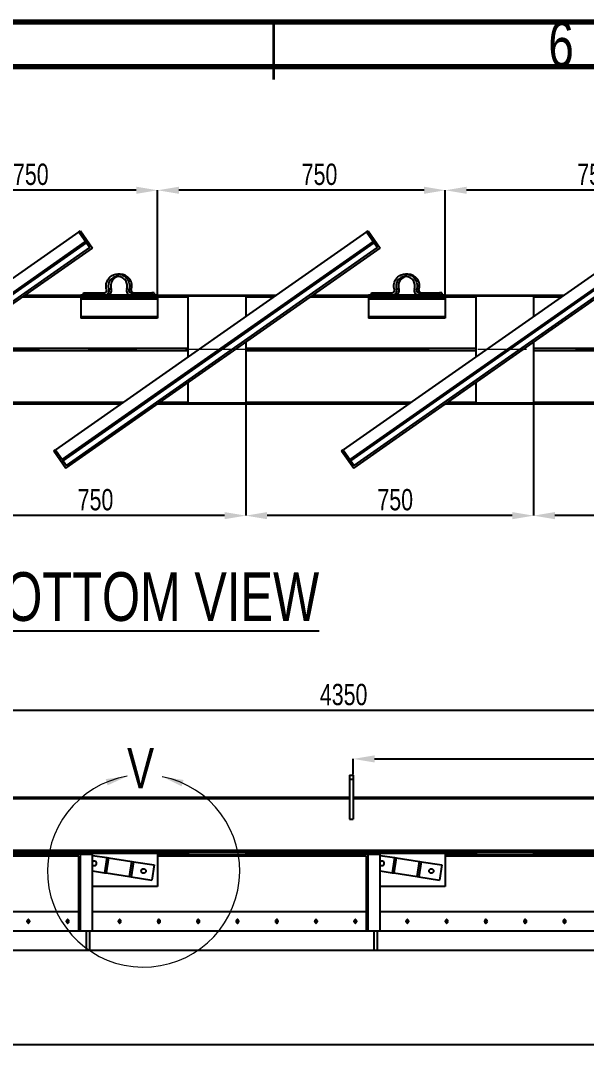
# Model space of a CAD drawing. Header units: millimetres. Extents: x 122 to 2816, y -707 to 556.
# Drawn here: x 1104 to 1153.2, y -107.9 to -18.6 of the extents above; entities that cross this region are included whole.
import ezdxf

# ---------------------------------------------------------------- set-up
doc = ezdxf.new("R2010")
doc.units = ezdxf.units.MM
doc.header["$PDSIZE"] = -1
doc.linetypes.add('CENTERX2', pattern=[20.32, 12.7, -2.54, 2.54, -2.54])
doc.layers.add('FORMAT', color=7, linetype='Continuous')
doc.styles.add('SLDTEXTSTYLE7', font='TXT', dxfattribs={"width": 0.75})
doc.dimstyles.new('SLDDIMSTYLE49', dxfattribs={"dimtxt": 1.852083, "dimasz": 1.852083, "dimexe": 0, "dimexo": 0.625, "dimgap": 0.463021, "dimtad": 1, "dimdec": 0, "dimlfac": 30, "dimrnd": 1e-09, "dimzin": 12, "dimtxsty": 'SLDTEXTSTYLE7', "dimsah": 1, "dimcen": 2.5, "dimazin": 3, "dimtfac": 1, "dimtdec": 0, "dimtmove": 0, "dimatfit": 3, "dimfrac": 2, "dimtzin": 12})

# ---------------------------------------------------------------- blocks, each defined once
blk = doc.blocks.new('*D1305')
at = {"layer": 'Defpoints', "color": 0}
for p in [(1060.234, -78.512), (1060.234, -86.079), (1205.234, -86.079)]:
    blk.add_point(p, dxfattribs=at)
at = {"layer": 'FORMAT', "color": 0, "lineweight": -2}
for p, q in [((1060.234, -86.017), (1060.234, -78.512)), ((1203.382, -78.512), (1062.086, -78.512)), ((1205.234, -86.017), (1205.234, -78.512))]:
    blk.add_line(p, q, dxfattribs=at)
at = {"layer": 'FORMAT', "color": 0}
for points in [[(1062.086, -78.204), (1062.086, -78.821), (1060.234, -78.512)], [(1203.382, -78.204), (1203.382, -78.821), (1205.234, -78.512)]]:
    blk.add_solid(points, dxfattribs=at)
at = {"layer": 'FORMAT', "color": 0, "insert": (1132.064, -76.197), "char_height": 1.8521, "attachment_point": 2, "style": 'SLDTEXTSTYLE7'}
blk.add_mtext('\\A1;4350', dxfattribs=at)
blk = doc.blocks.new('*D1306')
at = {"layer": 'Defpoints', "color": 0}
for p in [(1205.234, -82.719), (1132.9, -84.132), (1205.234, -86.177)]:
    blk.add_point(p, dxfattribs=at)
at = {"layer": 'FORMAT', "color": 0, "lineweight": -2}
for p, q in [((1132.9, -84.069), (1132.9, -82.719)), ((1134.752, -82.719), (1203.382, -82.719)), ((1205.234, -86.115), (1205.234, -82.719))]:
    blk.add_line(p, q, dxfattribs=at)
at = {"layer": 'FORMAT', "color": 0}
for points in [[(1134.752, -82.411), (1134.752, -83.028), (1132.9, -82.719)], [(1203.382, -82.411), (1203.382, -83.028), (1205.234, -82.719)]]:
    blk.add_solid(points, dxfattribs=at)
at = {"layer": 'FORMAT', "color": 0, "insert": (1169.761, -80.404), "char_height": 1.8521, "attachment_point": 2, "style": 'SLDTEXTSTYLE7'}
blk.add_mtext('\\A1;2170', dxfattribs=at)
blk = doc.blocks.new('*D1307')
at = {"layer": 'Defpoints', "color": 0}
for p in [(1060.234, -90.655), (1210.245, -97.663), (1060.234, -107.568)]:
    blk.add_point(p, dxfattribs=at)
at = {"layer": 'FORMAT', "color": 0, "lineweight": -2}
for p, q in [((1060.234, -90.718), (1060.234, -107.568)), ((1210.245, -97.726), (1210.245, -107.568)), ((1208.393, -107.568), (1062.086, -107.568))]:
    blk.add_line(p, q, dxfattribs=at)
at = {"layer": 'FORMAT', "color": 0}
for points in [[(1062.086, -107.259), (1062.086, -107.876), (1060.234, -107.568)], [(1208.393, -107.259), (1208.393, -107.876), (1210.245, -107.568)]]:
    blk.add_solid(points, dxfattribs=at)
at = {"layer": 'FORMAT', "color": 0, "insert": (1164.832, -105.253), "char_height": 1.8521, "attachment_point": 2, "style": 'SLDTEXTSTYLE7'}
blk.add_mtext('\\A1;4500', dxfattribs=at)
blk = doc.blocks.new('*D1294')
at = {"layer": 'Defpoints', "color": 0}
for p in [(1148.567, -51.807), (1173.567, -51.807), (1148.567, -61.582)]:
    blk.add_point(p, dxfattribs=at)
at = {"layer": 'FORMAT', "color": 0, "lineweight": -2}
for p, q in [((1148.567, -51.869), (1148.567, -61.582)), ((1173.567, -51.869), (1173.567, -61.582)), ((1171.715, -61.582), (1150.419, -61.582))]:
    blk.add_line(p, q, dxfattribs=at)
at = {"layer": 'FORMAT', "color": 0}
for points in [[(1150.419, -61.273), (1150.419, -61.891), (1148.567, -61.582)], [(1171.715, -61.273), (1171.715, -61.891), (1173.567, -61.582)]]:
    blk.add_solid(points, dxfattribs=at)
at = {"layer": 'FORMAT', "color": 0, "insert": (1161.961, -59.267), "char_height": 1.8521, "attachment_point": 2, "style": 'SLDTEXTSTYLE7'}
blk.add_mtext('\\A1;750', dxfattribs=at)
blk = doc.blocks.new('*D1295')
at = {"layer": 'Defpoints', "color": 0}
for p in [(1123.567, -51.807), (1148.567, -51.807), (1123.567, -61.582)]:
    blk.add_point(p, dxfattribs=at)
at = {"layer": 'FORMAT', "color": 0, "lineweight": -2}
for p, q in [((1123.567, -51.869), (1123.567, -61.582)), ((1148.567, -51.869), (1148.567, -61.582)), ((1146.715, -61.582), (1125.419, -61.582))]:
    blk.add_line(p, q, dxfattribs=at)
at = {"layer": 'FORMAT', "color": 0}
for points in [[(1125.419, -61.273), (1125.419, -61.891), (1123.567, -61.582)], [(1146.715, -61.273), (1146.715, -61.891), (1148.567, -61.582)]]:
    blk.add_solid(points, dxfattribs=at)
at = {"layer": 'FORMAT', "color": 0, "insert": (1136.546, -59.267), "char_height": 1.8521, "attachment_point": 2, "style": 'SLDTEXTSTYLE7'}
blk.add_mtext('\\A1;750', dxfattribs=at)
blk = doc.blocks.new('*D1298')
at = {"layer": 'Defpoints', "color": 0}
for p in [(1140.9, -33.31), (1140.9, -42.759), (1165.9, -42.759)]:
    blk.add_point(p, dxfattribs=at)
at = {"layer": 'FORMAT', "color": 0, "lineweight": -2}
for p, q in [((1140.9, -42.697), (1140.9, -33.31)), ((1164.048, -33.31), (1142.752, -33.31)), ((1165.9, -42.697), (1165.9, -33.31))]:
    blk.add_line(p, q, dxfattribs=at)
at = {"layer": 'FORMAT', "color": 0}
for points in [[(1142.752, -33.001), (1142.752, -33.619), (1140.9, -33.31)], [(1164.048, -33.001), (1164.048, -33.619), (1165.9, -33.31)]]:
    blk.add_solid(points, dxfattribs=at)
at = {"layer": 'FORMAT', "color": 0, "insert": (1153.914, -30.995), "char_height": 1.8521, "attachment_point": 2, "style": 'SLDTEXTSTYLE7'}
blk.add_mtext('\\A1;750', dxfattribs=at)
blk = doc.blocks.new('*D1299')
at = {"layer": 'Defpoints', "color": 0}
for p in [(1115.9, -33.31), (1115.9, -42.759), (1140.9, -42.759)]:
    blk.add_point(p, dxfattribs=at)
at = {"layer": 'FORMAT', "color": 0, "lineweight": -2}
for p, q in [((1115.9, -42.697), (1115.9, -33.31)), ((1139.048, -33.31), (1117.752, -33.31)), ((1140.9, -42.697), (1140.9, -33.31))]:
    blk.add_line(p, q, dxfattribs=at)
at = {"layer": 'FORMAT', "color": 0}
for points in [[(1117.752, -33.001), (1117.752, -33.619), (1115.9, -33.31)], [(1139.048, -33.001), (1139.048, -33.619), (1140.9, -33.31)]]:
    blk.add_solid(points, dxfattribs=at)
at = {"layer": 'FORMAT', "color": 0, "insert": (1129.969, -30.995), "char_height": 1.8521, "attachment_point": 2, "style": 'SLDTEXTSTYLE7'}
blk.add_mtext('\\A1;750', dxfattribs=at)
blk = doc.blocks.new('*D1301')
at = {"layer": 'Defpoints', "color": 0}
for p in [(1098.567, -51.807), (1123.567, -51.807), (1098.567, -61.582)]:
    blk.add_point(p, dxfattribs=at)
at = {"layer": 'FORMAT', "color": 0, "lineweight": -2}
for p, q in [((1098.567, -51.869), (1098.567, -61.582)), ((1123.567, -51.869), (1123.567, -61.582)), ((1121.715, -61.582), (1100.419, -61.582))]:
    blk.add_line(p, q, dxfattribs=at)
at = {"layer": 'FORMAT', "color": 0}
for points in [[(1100.419, -61.273), (1100.419, -61.891), (1098.567, -61.582)], [(1121.715, -61.273), (1121.715, -61.891), (1123.567, -61.582)]]:
    blk.add_solid(points, dxfattribs=at)
at = {"layer": 'FORMAT', "color": 0, "insert": (1110.505, -59.267), "char_height": 1.8521, "attachment_point": 2, "style": 'SLDTEXTSTYLE7'}
blk.add_mtext('\\A1;750', dxfattribs=at)
blk = doc.blocks.new('*D1302')
at = {"layer": 'Defpoints', "color": 0}
for p in [(1090.9, -33.31), (1090.9, -42.759), (1115.9, -42.759)]:
    blk.add_point(p, dxfattribs=at)
at = {"layer": 'FORMAT', "color": 0, "lineweight": -2}
for p, q in [((1090.9, -42.697), (1090.9, -33.31)), ((1114.048, -33.31), (1092.752, -33.31)), ((1115.9, -42.697), (1115.9, -33.31))]:
    blk.add_line(p, q, dxfattribs=at)
at = {"layer": 'FORMAT', "color": 0}
for points in [[(1092.752, -33.001), (1092.752, -33.619), (1090.9, -33.31)], [(1114.048, -33.001), (1114.048, -33.619), (1115.9, -33.31)]]:
    blk.add_solid(points, dxfattribs=at)
at = {"layer": 'FORMAT', "color": 0, "insert": (1104.883, -30.995), "char_height": 1.8521, "attachment_point": 2, "style": 'SLDTEXTSTYLE7'}
blk.add_mtext('\\A1;750', dxfattribs=at)

msp = doc.modelspace()

# ---------------------------------------------------------------- linework, layer by layer
at = {"color": 7, "linetype": 'Continuous', "lineweight": 70}
for p, q in [((1025.997283, -18.68151), (1425.997283, -18.68151)), ((1030.997283, -22.547985), (1420.399755, -22.547985))]:
    msp.add_line(p, q, dxfattribs=at)
at = {"color": 7, "linetype": 'Continuous', "lineweight": 35}
msp.add_line((1125.997283, -23.68151), (1125.997283, -18.68151), dxfattribs=at)
at = {"color": 7, "linetype": 'Continuous', "lineweight": 25}
for p, q in [((1109.057229, -36.925082), (1082.025212, -55.853105)), ((1134.057229, -36.925082), (1107.025212, -55.853105)), ((1109.057229, -36.925082), (1109.193755, -36.829486)), ((1109.057229, -36.925082), (1109.726402, -37.88076)), ((1109.193755, -36.829486), (1110.245312, -38.331265)), ((1159.057229, -36.925082), (1132.025212, -55.853105)), ((1134.057229, -36.925082), (1134.193755, -36.829486)), ((1134.057229, -36.925082), (1134.726402, -37.88076)), ((1134.193755, -36.829486), (1135.245312, -38.331265)), ((1082.617908, -56.699562), (1109.649925, -37.77154)), ((1082.694384, -56.808782), (1109.726402, -37.88076)), ((1082.940243, -57.45048), (1110.245312, -38.331265)), ((1082.981173, -57.218358), (1110.01319, -38.290336)), ((1107.617908, -56.699562), (1134.649925, -37.77154)), ((1107.694384, -56.808782), (1134.726402, -37.88076)), ((1107.940243, -57.45048), (1135.245312, -38.331265)), ((1107.981173, -57.218358), (1135.01319, -38.290336)), ((1109.649925, -37.77154), (1109.726402, -37.88076)), ((1109.726402, -37.88076), (1110.01319, -38.290336)), ((1132.617908, -56.699562), (1159.649925, -37.77154)), ((1132.694384, -56.808782), (1159.726402, -37.88076)), ((1132.940243, -57.45048), (1160.245312, -38.331265)), ((1132.981173, -57.218358), (1160.01319, -38.290336)), ((1134.649925, -37.77154), (1134.726402, -37.88076)), ((1134.726402, -37.88076), (1135.01319, -38.290336)), ((1112.643484, -40.592605), (1112.439503, -40.592605)), ((1137.643484, -40.592605), (1137.439503, -40.592605)), ((1111.864476, -41.896208), (1111.660494, -41.896208)), ((1113.609455, -41.961073), (1113.405474, -41.961073)), ((1136.864476, -41.896208), (1136.660494, -41.896208)), ((1138.609455, -41.961073), (1138.405474, -41.961073)), ((1104.195542, -42.567359), (1109.233666, -42.567359)), ((1104.397513, -42.425938), (1109.233666, -42.425938)), ((1115.900332, -42.425938), (1109.233666, -42.425938)), ((1109.233666, -42.425938), (1109.233666, -42.492605)), ((1115.900332, -42.492605), (1109.233666, -42.492605)), ((1109.233666, -42.492605), (1109.233666, -42.625938)), ((1115.900332, -42.625938), (1109.233666, -42.625938)), ((1109.233666, -42.625938), (1109.233666, -42.759271)), ((1115.900332, -42.759271), (1109.233666, -42.759271)), ((1109.233666, -42.759271), (1109.233666, -44.292605)), ((1109.474818, -42.225938), (1111.28657, -42.225938)), ((1109.474818, -42.425938), (1109.474818, -42.225938)), ((1113.592436, -42.225938), (1115.404188, -42.225938)), ((1115.404188, -42.225938), (1115.404188, -42.425938)), ((1115.60817, -42.225938), (1115.404188, -42.225938)), ((1115.60817, -42.225938), (1115.60817, -42.425938)), ((1115.900332, -42.425938), (1126.201194, -42.425938)), ((1115.900332, -42.425938), (1115.900332, -42.492605)), ((1115.900332, -42.492605), (1115.900332, -42.625938)), ((1115.900332, -42.567359), (1118.566999, -42.567359)), ((1115.900332, -42.625938), (1115.900332, -42.759271)), ((1115.900332, -42.759271), (1115.900332, -44.292605)), ((1118.566999, -47.771459), (1118.566999, -42.473316)), ((1118.566999, -42.473316), (1123.566999, -42.473316)), ((1123.566999, -42.473316), (1123.566999, -44.270421)), ((1123.566999, -42.567359), (1125.999223, -42.567359)), ((1129.195542, -42.567359), (1134.233666, -42.567359)), ((1129.397513, -42.425938), (1134.233666, -42.425938)), ((1140.900332, -42.425938), (1134.233666, -42.425938)), ((1134.233666, -42.425938), (1134.233666, -42.492605)), ((1140.900332, -42.492605), (1134.233666, -42.492605)), ((1134.233666, -42.492605), (1134.233666, -42.625938)), ((1140.900332, -42.625938), (1134.233666, -42.625938)), ((1134.233666, -42.625938), (1134.233666, -42.759271)), ((1140.900332, -42.759271), (1134.233666, -42.759271)), ((1134.233666, -42.759271), (1134.233666, -44.292605)), ((1134.474818, -42.225938), (1136.28657, -42.225938)), ((1134.474818, -42.425938), (1134.474818, -42.225938)), ((1138.592436, -42.225938), (1140.404188, -42.225938)), ((1140.404188, -42.225938), (1140.404188, -42.425938)), ((1140.60817, -42.225938), (1140.404188, -42.225938)), ((1140.60817, -42.225938), (1140.60817, -42.425938)), ((1140.900332, -42.425938), (1151.201194, -42.425938)), ((1140.900332, -42.425938), (1140.900332, -42.492605)), ((1140.900332, -42.492605), (1140.900332, -42.625938)), ((1140.900332, -42.567359), (1143.566999, -42.567359)), ((1140.900332, -42.625938), (1140.900332, -42.759271)), ((1140.900332, -42.759271), (1140.900332, -44.292605)), ((1143.566999, -47.771459), (1143.566999, -42.473316)), ((1143.566999, -42.473316), (1148.566999, -42.473316)), ((1148.566999, -42.473316), (1148.566999, -44.270421)), ((1148.566999, -42.567359), (1150.999223, -42.567359)), ((1115.900332, -44.292605), (1109.233666, -44.292605)), ((1109.233666, -44.292605), (1109.233666, -44.425938)), ((1115.900332, -44.425938), (1109.233666, -44.425938)), ((1115.900332, -44.292605), (1115.900332, -44.425938)), ((1140.900332, -44.292605), (1134.233666, -44.292605)), ((1134.233666, -44.292605), (1134.233666, -44.425938)), ((1140.900332, -44.425938), (1134.233666, -44.425938)), ((1140.900332, -44.292605), (1140.900332, -44.425938)), ((1123.566999, -46.508508), (1123.566999, -51.80665)), ((1148.566999, -46.508508), (1148.566999, -51.80665)), ((1118.566999, -51.80665), (1118.566999, -50.009545)), ((1143.566999, -51.80665), (1143.566999, -50.009545)), ((1098.566999, -51.712607), (1112.938456, -51.712607)), ((1116.134775, -51.712607), (1118.566999, -51.712607)), ((1123.566999, -51.712607), (1137.938456, -51.712607)), ((1141.134775, -51.712607), (1143.566999, -51.712607)), ((1148.566999, -51.712607), (1162.938456, -51.712607)), ((1090.932804, -51.854028), (1112.736485, -51.854028)), ((1115.932804, -51.854028), (1137.736485, -51.854028)), ((1123.566999, -51.80665), (1118.566999, -51.80665)), ((1140.932804, -51.854028), (1162.736485, -51.854028)), ((1148.566999, -51.80665), (1143.566999, -51.80665)), ((1106.888687, -55.948701), (1107.025212, -55.853105)), ((1106.888687, -55.948701), (1107.940243, -57.45048)), ((1107.025212, -55.853105), (1107.694384, -56.808782)), ((1131.888687, -55.948701), (1132.025212, -55.853105)), ((1131.888687, -55.948701), (1132.940243, -57.45048)), ((1132.025212, -55.853105), (1132.694384, -56.808782)), ((1107.617908, -56.699562), (1107.694384, -56.808782)), ((1107.694384, -56.808782), (1107.981173, -57.218358)), ((1132.617908, -56.699562), (1132.694384, -56.808782)), ((1132.694384, -56.808782), (1132.981173, -57.218358)), ((1132.566999, -84.13171), (1132.566999, -84.465044)), ((1132.566999, -84.13171), (1132.900332, -84.13171)), ((1132.566999, -84.465044), (1132.566999, -87.965044)), ((1132.566999, -84.465044), (1132.900332, -84.465044)), ((1132.900332, -84.13171), (1132.900332, -84.465044)), ((1132.900332, -84.465044), (1132.900332, -87.965044)), ((1132.566999, -86.079425), (1060.233666, -86.079425)), ((1205.233666, -86.079425), (1132.900332, -86.079425)), ((1132.566999, -87.965044), (1132.900332, -87.965044)), ((1060.233666, -90.6554), (1205.233666, -90.6554)), ((1098.566999, -90.796821), (1109.233666, -90.796821)), ((1109.193755, -90.996821), (1098.566999, -90.996821)), ((1109.193755, -97.663488), (1109.193755, -90.996821)), ((1109.193755, -90.996821), (1110.245312, -90.996821)), ((1115.900332, -90.796821), (1109.233666, -90.796821)), ((1109.233666, -90.796821), (1109.233666, -90.930154)), ((1115.900332, -90.930154), (1109.233666, -90.930154)), ((1109.233666, -90.930154), (1109.233666, -90.996821)), ((1110.245312, -97.663488), (1110.245312, -90.996821)), ((1110.245312, -91.098214), (1111.490551, -91.290988)), ((1115.900332, -90.796821), (1118.566999, -90.796821)), ((1115.900332, -90.796821), (1115.900332, -90.930154)), ((1115.900332, -90.930154), (1115.900332, -93.796821)), ((1118.566999, -90.996821), (1115.900332, -90.996821)), ((1118.566999, -90.796821), (1118.566999, -90.996821)), ((1118.566999, -90.796821), (1123.566999, -90.796821)), ((1118.566999, -90.996821), (1123.566999, -90.996821)), ((1123.566999, -90.796821), (1134.233666, -90.796821)), ((1123.566999, -90.796821), (1123.566999, -90.996821)), ((1134.193755, -90.996821), (1123.566999, -90.996821)), ((1134.193755, -97.663488), (1134.193755, -90.996821)), ((1134.193755, -90.996821), (1135.245312, -90.996821)), ((1140.900332, -90.796821), (1134.233666, -90.796821)), ((1134.233666, -90.796821), (1134.233666, -90.930154)), ((1140.900332, -90.930154), (1134.233666, -90.930154)), ((1134.233666, -90.930154), (1134.233666, -90.996821)), ((1135.245312, -97.663488), (1135.245312, -90.996821)), ((1135.245312, -91.098214), (1136.490551, -91.290988)), ((1140.900332, -90.796821), (1143.566999, -90.796821)), ((1140.900332, -90.796821), (1140.900332, -90.930154)), ((1140.900332, -90.930154), (1140.900332, -93.796821)), ((1143.566999, -90.996821), (1140.900332, -90.996821)), ((1143.566999, -90.796821), (1143.566999, -90.996821)), ((1143.566999, -90.796821), (1148.566999, -90.796821)), ((1143.566999, -90.996821), (1148.566999, -90.996821)), ((1148.566999, -90.796821), (1159.233666, -90.796821)), ((1148.566999, -90.796821), (1148.566999, -90.996821)), ((1159.193755, -90.996821), (1148.566999, -90.996821)), ((1109.057229, -91.163488), (1090.900332, -91.163488)), ((1109.057229, -97.663488), (1109.057229, -91.163488)), ((1111.490551, -91.290988), (1111.28657, -92.608626)), ((1111.622315, -91.311386), (1111.418334, -92.629024)), ((1111.490551, -91.290988), (1111.622315, -91.311386)), ((1111.622315, -91.311386), (1113.664654, -91.627557)), ((1113.460673, -92.945194), (1113.664654, -91.627557)), ((1113.796418, -91.647955), (1113.592436, -92.965593)), ((1113.664654, -91.627557), (1113.796418, -91.647955)), ((1113.796418, -91.647955), (1115.60817, -91.928429)), ((1115.60817, -91.928429), (1115.404188, -93.246067)), ((1134.057229, -91.163488), (1115.900332, -91.163488)), ((1134.057229, -97.663488), (1134.057229, -91.163488)), ((1136.490551, -91.290988), (1136.28657, -92.608626)), ((1136.622315, -91.311386), (1136.418334, -92.629024)), ((1136.490551, -91.290988), (1136.622315, -91.311386)), ((1136.622315, -91.311386), (1138.664654, -91.627557)), ((1138.460673, -92.945194), (1138.664654, -91.627557)), ((1138.796418, -91.647955), (1138.592436, -92.965593)), ((1138.664654, -91.627557), (1138.796418, -91.647955)), ((1138.796418, -91.647955), (1140.60817, -91.928429)), ((1140.60817, -91.928429), (1140.404188, -93.246067)), ((1159.057229, -91.163488), (1140.900332, -91.163488)), ((1110.245312, -92.44743), (1111.28657, -92.608626)), ((1111.28657, -92.608626), (1111.418334, -92.629024)), ((1111.418334, -92.629024), (1113.460673, -92.945194)), ((1135.245312, -92.44743), (1136.28657, -92.608626)), ((1136.28657, -92.608626), (1136.418334, -92.629024)), ((1136.418334, -92.629024), (1138.460673, -92.945194)), ((1113.460673, -92.945194), (1113.592436, -92.965593)), ((1113.592436, -92.965593), (1115.404188, -93.246067)), ((1138.460673, -92.945194), (1138.592436, -92.965593)), ((1138.592436, -92.965593), (1140.404188, -93.246067)), ((1115.900332, -93.796821), (1110.245312, -93.796821)), ((1140.900332, -93.796821), (1135.245312, -93.796821)), ((1109.057229, -95.996821), (1082.617908, -95.996821)), ((1134.057229, -95.996821), (1110.245312, -95.996821)), ((1159.057229, -95.996821), (1135.245312, -95.996821)), ((1082.617908, -97.663488), (1109.057229, -97.663488)), ((1109.057229, -97.663488), (1109.193755, -97.663488)), ((1109.193755, -97.663488), (1110.245312, -97.663488)), ((1109.726402, -99.330154), (1109.726402, -97.663488)), ((1110.01319, -99.330154), (1110.01319, -97.663488)), ((1110.245312, -97.663488), (1134.057229, -97.663488)), ((1134.057229, -97.663488), (1134.193755, -97.663488)), ((1134.193755, -97.663488), (1135.245312, -97.663488)), ((1134.726402, -99.330154), (1134.726402, -97.663488)), ((1135.01319, -99.330154), (1135.01319, -97.663488)), ((1135.245312, -97.663488), (1159.057229, -97.663488)), ((1082.694384, -99.330154), (1109.726402, -99.330154)), ((1109.726402, -99.330154), (1110.01319, -99.330154)), ((1110.01319, -99.330154), (1134.726402, -99.330154)), ((1134.726402, -99.330154), (1135.01319, -99.330154)), ((1135.01319, -99.330154), (1159.726402, -99.330154))]:
    msp.add_line(p, q, dxfattribs=at)
at = {"color": 8, "linetype": 'Continuous', "lineweight": 25}
for p, q in [((1098.566999, -47.022132), (1118.566999, -47.022132)), ((1118.566999, -47.257834), (1098.566999, -47.257834)), ((1123.566999, -47.022132), (1143.566999, -47.022132)), ((1143.566999, -47.257834), (1123.566999, -47.257834)), ((1148.566999, -47.022132), (1168.566999, -47.022132)), ((1168.566999, -47.257834), (1148.566999, -47.257834)), ((1132.566999, -86.177057), (1060.233666, -86.177057)), ((1205.233666, -86.177057), (1132.900332, -86.177057))]:
    msp.add_line(p, q, dxfattribs=at)
at = {"color": 7, "linetype": 'Continuous', "lineweight": 25, "flags": 128}
for points in [[(1111.473532, -41.961073), (1111.443319, -41.853119), (1111.42485, -41.742486), (1111.418344, -41.63048), (1111.423877, -41.51842), (1111.441384, -41.407627), (1111.470658, -41.299409), (1111.511355, -41.19504), (1111.562995, -41.095751), (1111.624968, -41.002713), (1111.696544, -40.917023), (1111.77688, -40.83969), (1111.865028, -40.771627), (1111.959949, -40.713637), (1112.060523, -40.666402), (1112.165566, -40.630479), (1112.273838, -40.606293), (1112.384064, -40.594128), (1112.494943, -40.594128), (1112.605168, -40.606293), (1112.713441, -40.630479), (1112.818483, -40.666402), (1112.919058, -40.713637), (1113.013979, -40.771627), (1113.102127, -40.83969), (1113.182462, -40.917023), (1113.254039, -41.002713), (1113.316012, -41.095751), (1113.367652, -41.19504), (1113.408348, -41.299409), (1113.437623, -41.407627), (1113.45513, -41.51842), (1113.460663, -41.63048), (1113.454157, -41.742486), (1113.435688, -41.853119), (1113.405474, -41.961073)], [(1113.218512, -41.896208), (1113.24468, -41.80086), (1113.259494, -41.703045), (1113.262745, -41.604142), (1113.254388, -41.505547), (1113.234539, -41.40865), (1113.20348, -41.314817), (1113.161648, -41.22537), (1113.109632, -41.141573), (1113.048167, -41.064605), (1112.978119, -40.995553), (1112.900476, -40.93539), (1112.816333, -40.884965), (1112.726875, -40.844988), (1112.633366, -40.816024), (1112.537123, -40.79848), (1112.439503, -40.792605), (1112.341884, -40.79848), (1112.245641, -40.816024), (1112.152131, -40.844988), (1112.062674, -40.884965), (1111.978531, -40.93539), (1111.900888, -40.995553), (1111.83084, -41.064605), (1111.769375, -41.141573), (1111.717359, -41.22537), (1111.675527, -41.314817), (1111.644467, -41.40865), (1111.624619, -41.505547), (1111.616261, -41.604142), (1111.619513, -41.703045), (1111.634327, -41.80086), (1111.660494, -41.896208)], [(1136.473532, -41.961073), (1136.443319, -41.853119), (1136.42485, -41.742486), (1136.418344, -41.63048), (1136.423877, -41.51842), (1136.441384, -41.407627), (1136.470658, -41.299409), (1136.511355, -41.19504), (1136.562995, -41.095751), (1136.624968, -41.002713), (1136.696544, -40.917023), (1136.77688, -40.83969), (1136.865028, -40.771627), (1136.959949, -40.713637), (1137.060523, -40.666402), (1137.165566, -40.630479), (1137.273838, -40.606293), (1137.384064, -40.594128), (1137.494943, -40.594128), (1137.605168, -40.606293), (1137.713441, -40.630479), (1137.818483, -40.666402), (1137.919058, -40.713637), (1138.013979, -40.771627), (1138.102127, -40.83969), (1138.182462, -40.917023), (1138.254039, -41.002713), (1138.316012, -41.095751), (1138.367652, -41.19504), (1138.408348, -41.299409), (1138.437623, -41.407627), (1138.45513, -41.51842), (1138.460663, -41.63048), (1138.454157, -41.742486), (1138.435688, -41.853119), (1138.405474, -41.961073)], [(1138.218512, -41.896208), (1138.24468, -41.80086), (1138.259494, -41.703045), (1138.262745, -41.604142), (1138.254388, -41.505547), (1138.234539, -41.40865), (1138.20348, -41.314817), (1138.161648, -41.22537), (1138.109632, -41.141573), (1138.048167, -41.064605), (1137.978119, -40.995553), (1137.900476, -40.93539), (1137.816333, -40.884965), (1137.726875, -40.844988), (1137.633366, -40.816024), (1137.537123, -40.79848), (1137.439503, -40.792605), (1137.341884, -40.79848), (1137.245641, -40.816024), (1137.152131, -40.844988), (1137.062674, -40.884965), (1136.978531, -40.93539), (1136.900888, -40.995553), (1136.83084, -41.064605), (1136.769375, -41.141573), (1136.717359, -41.22537), (1136.675527, -41.314817), (1136.644467, -41.40865), (1136.624619, -41.505547), (1136.616261, -41.604142), (1136.619513, -41.703045), (1136.634327, -41.80086), (1136.660494, -41.896208)], [(1104.789623, -96.830154), (1104.784646, -96.787894), (1104.770117, -96.749058), (1104.747215, -96.716792), (1104.717793, -96.693709), (1104.684237, -96.681681), (1104.649263, -96.681681), (1104.615707, -96.693709), (1104.586286, -96.716792), (1104.563383, -96.749058), (1104.548855, -96.787894), (1104.543877, -96.830154), (1104.548855, -96.872414), (1104.563383, -96.91125), (1104.586286, -96.943517), (1104.615707, -96.966599), (1104.649263, -96.978627), (1104.684237, -96.978627), (1104.717793, -96.966599), (1104.747215, -96.943517), (1104.770117, -96.91125), (1104.784646, -96.872414), (1104.789623, -96.830154)], [(1104.704989, -96.687603), (1104.692184, -96.693709), (1104.662762, -96.716792), (1104.63986, -96.749058), (1104.625331, -96.787894), (1104.620354, -96.830154), (1104.625331, -96.872414), (1104.63986, -96.91125), (1104.662762, -96.943517), (1104.692184, -96.966599), (1104.704989, -96.972706)], [(1108.202756, -96.830154), (1108.197779, -96.787894), (1108.183251, -96.749058), (1108.160348, -96.716792), (1108.130927, -96.693709), (1108.09737, -96.681681), (1108.062397, -96.681681), (1108.02884, -96.693709), (1107.999419, -96.716792), (1107.976516, -96.749058), (1107.961988, -96.787894), (1107.957011, -96.830154), (1107.961988, -96.872414), (1107.976516, -96.91125), (1107.999419, -96.943517), (1108.02884, -96.966599), (1108.062397, -96.978627), (1108.09737, -96.978627), (1108.130927, -96.966599), (1108.160348, -96.943517), (1108.183251, -96.91125), (1108.197779, -96.872414), (1108.202756, -96.830154)], [(1108.118122, -96.687603), (1108.105317, -96.693709), (1108.075896, -96.716792), (1108.052993, -96.749058), (1108.038465, -96.787894), (1108.033488, -96.830154), (1108.038465, -96.872414), (1108.052993, -96.91125), (1108.075896, -96.943517), (1108.105317, -96.966599), (1108.118122, -96.972706)], [(1112.723955, -96.830154), (1112.718978, -96.787894), (1112.70445, -96.749058), (1112.681547, -96.716792), (1112.652126, -96.693709), (1112.618569, -96.681681), (1112.583596, -96.681681), (1112.550039, -96.693709), (1112.520618, -96.716792), (1112.497715, -96.749058), (1112.483187, -96.787894), (1112.47821, -96.830154), (1112.483187, -96.872414), (1112.497715, -96.91125), (1112.520618, -96.943517), (1112.550039, -96.966599), (1112.583596, -96.978627), (1112.618569, -96.978627), (1112.652126, -96.966599), (1112.681547, -96.943517), (1112.70445, -96.91125), (1112.718978, -96.872414), (1112.723955, -96.830154)], [(1112.639321, -96.687603), (1112.626516, -96.693709), (1112.597095, -96.716792), (1112.574192, -96.749058), (1112.559664, -96.787894), (1112.554687, -96.830154), (1112.559664, -96.872414), (1112.574192, -96.91125), (1112.597095, -96.943517), (1112.626516, -96.966599), (1112.639321, -96.972706)], [(1116.137089, -96.830154), (1116.132112, -96.787894), (1116.117583, -96.749058), (1116.094681, -96.716792), (1116.065259, -96.693709), (1116.031703, -96.681681), (1115.996729, -96.681681), (1115.963173, -96.693709), (1115.933751, -96.716792), (1115.910849, -96.749058), (1115.89632, -96.787894), (1115.891343, -96.830154), (1115.89632, -96.872414), (1115.910849, -96.91125), (1115.933751, -96.943517), (1115.963173, -96.966599), (1115.996729, -96.978627), (1116.031703, -96.978627), (1116.065259, -96.966599), (1116.094681, -96.943517), (1116.117583, -96.91125), (1116.132112, -96.872414), (1116.137089, -96.830154)], [(1116.052454, -96.687603), (1116.03965, -96.693709), (1116.010228, -96.716792), (1115.987326, -96.749058), (1115.972797, -96.787894), (1115.96782, -96.830154), (1115.972797, -96.872414), (1115.987326, -96.91125), (1116.010228, -96.943517), (1116.03965, -96.966599), (1116.052454, -96.972706)], [(1119.550222, -96.830154), (1119.545245, -96.787894), (1119.530717, -96.749058), (1119.507814, -96.716792), (1119.478393, -96.693709), (1119.444836, -96.681681), (1119.409863, -96.681681), (1119.376306, -96.693709), (1119.346885, -96.716792), (1119.323982, -96.749058), (1119.309454, -96.787894), (1119.304477, -96.830154), (1119.309454, -96.872414), (1119.323982, -96.91125), (1119.346885, -96.943517), (1119.376306, -96.966599), (1119.409863, -96.978627), (1119.444836, -96.978627), (1119.478393, -96.966599), (1119.507814, -96.943517), (1119.530717, -96.91125), (1119.545245, -96.872414), (1119.550222, -96.830154)], [(1119.465588, -96.687603), (1119.452783, -96.693709), (1119.423362, -96.716792), (1119.400459, -96.749058), (1119.385931, -96.787894), (1119.380954, -96.830154), (1119.385931, -96.872414), (1119.400459, -96.91125), (1119.423362, -96.943517), (1119.452783, -96.966599), (1119.465588, -96.972706)], [(1122.963356, -96.830154), (1122.958379, -96.787894), (1122.94385, -96.749058), (1122.920948, -96.716792), (1122.891526, -96.693709), (1122.85797, -96.681681), (1122.822996, -96.681681), (1122.78944, -96.693709), (1122.760018, -96.716792), (1122.737116, -96.749058), (1122.722587, -96.787894), (1122.71761, -96.830154), (1122.722587, -96.872414), (1122.737116, -96.91125), (1122.760018, -96.943517), (1122.78944, -96.966599), (1122.822996, -96.978627), (1122.85797, -96.978627), (1122.891526, -96.966599), (1122.920948, -96.943517), (1122.94385, -96.91125), (1122.958379, -96.872414), (1122.963356, -96.830154)], [(1122.878721, -96.687603), (1122.865917, -96.693709), (1122.836495, -96.716792), (1122.813593, -96.749058), (1122.799064, -96.787894), (1122.794087, -96.830154), (1122.799064, -96.872414), (1122.813593, -96.91125), (1122.836495, -96.943517), (1122.865917, -96.966599), (1122.878721, -96.972706)], [(1126.376489, -96.830154), (1126.371512, -96.787894), (1126.356984, -96.749058), (1126.334081, -96.716792), (1126.30466, -96.693709), (1126.271103, -96.681681), (1126.23613, -96.681681), (1126.202573, -96.693709), (1126.173152, -96.716792), (1126.150249, -96.749058), (1126.135721, -96.787894), (1126.130744, -96.830154), (1126.135721, -96.872414), (1126.150249, -96.91125), (1126.173152, -96.943517), (1126.202573, -96.966599), (1126.23613, -96.978627), (1126.271103, -96.978627), (1126.30466, -96.966599), (1126.334081, -96.943517), (1126.356984, -96.91125), (1126.371512, -96.872414), (1126.376489, -96.830154)], [(1126.291855, -96.687603), (1126.27905, -96.693709), (1126.249629, -96.716792), (1126.226726, -96.749058), (1126.212198, -96.787894), (1126.207221, -96.830154), (1126.212198, -96.872414), (1126.226726, -96.91125), (1126.249629, -96.943517), (1126.27905, -96.966599), (1126.291855, -96.972706)], [(1129.789623, -96.830154), (1129.784646, -96.787894), (1129.770117, -96.749058), (1129.747215, -96.716792), (1129.717793, -96.693709), (1129.684237, -96.681681), (1129.649263, -96.681681), (1129.615707, -96.693709), (1129.586286, -96.716792), (1129.563383, -96.749058), (1129.548855, -96.787894), (1129.543877, -96.830154), (1129.548855, -96.872414), (1129.563383, -96.91125), (1129.586286, -96.943517), (1129.615707, -96.966599), (1129.649263, -96.978627), (1129.684237, -96.978627), (1129.717793, -96.966599), (1129.747215, -96.943517), (1129.770117, -96.91125), (1129.784646, -96.872414), (1129.789623, -96.830154)], [(1129.704989, -96.687603), (1129.692184, -96.693709), (1129.662762, -96.716792), (1129.63986, -96.749058), (1129.625331, -96.787894), (1129.620354, -96.830154), (1129.625331, -96.872414), (1129.63986, -96.91125), (1129.662762, -96.943517), (1129.692184, -96.966599), (1129.704989, -96.972706)], [(1133.202756, -96.830154), (1133.197779, -96.787894), (1133.183251, -96.749058), (1133.160348, -96.716792), (1133.130927, -96.693709), (1133.09737, -96.681681), (1133.062397, -96.681681), (1133.02884, -96.693709), (1132.999419, -96.716792), (1132.976516, -96.749058), (1132.961988, -96.787894), (1132.957011, -96.830154), (1132.961988, -96.872414), (1132.976516, -96.91125), (1132.999419, -96.943517), (1133.02884, -96.966599), (1133.062397, -96.978627), (1133.09737, -96.978627), (1133.130927, -96.966599), (1133.160348, -96.943517), (1133.183251, -96.91125), (1133.197779, -96.872414), (1133.202756, -96.830154)], [(1133.118122, -96.687603), (1133.105317, -96.693709), (1133.075896, -96.716792), (1133.052993, -96.749058), (1133.038465, -96.787894), (1133.033488, -96.830154), (1133.038465, -96.872414), (1133.052993, -96.91125), (1133.075896, -96.943517), (1133.105317, -96.966599), (1133.118122, -96.972706)], [(1137.723955, -96.830154), (1137.718978, -96.787894), (1137.70445, -96.749058), (1137.681547, -96.716792), (1137.652126, -96.693709), (1137.618569, -96.681681), (1137.583596, -96.681681), (1137.550039, -96.693709), (1137.520618, -96.716792), (1137.497715, -96.749058), (1137.483187, -96.787894), (1137.47821, -96.830154), (1137.483187, -96.872414), (1137.497715, -96.91125), (1137.520618, -96.943517), (1137.550039, -96.966599), (1137.583596, -96.978627), (1137.618569, -96.978627), (1137.652126, -96.966599), (1137.681547, -96.943517), (1137.70445, -96.91125), (1137.718978, -96.872414), (1137.723955, -96.830154)], [(1137.639321, -96.687603), (1137.626516, -96.693709), (1137.597095, -96.716792), (1137.574192, -96.749058), (1137.559664, -96.787894), (1137.554687, -96.830154), (1137.559664, -96.872414), (1137.574192, -96.91125), (1137.597095, -96.943517), (1137.626516, -96.966599), (1137.639321, -96.972706)], [(1141.137089, -96.830154), (1141.132112, -96.787894), (1141.117583, -96.749058), (1141.094681, -96.716792), (1141.065259, -96.693709), (1141.031703, -96.681681), (1140.996729, -96.681681), (1140.963173, -96.693709), (1140.933751, -96.716792), (1140.910849, -96.749058), (1140.89632, -96.787894), (1140.891343, -96.830154), (1140.89632, -96.872414), (1140.910849, -96.91125), (1140.933751, -96.943517), (1140.963173, -96.966599), (1140.996729, -96.978627), (1141.031703, -96.978627), (1141.065259, -96.966599), (1141.094681, -96.943517), (1141.117583, -96.91125), (1141.132112, -96.872414), (1141.137089, -96.830154)], [(1141.052454, -96.687603), (1141.03965, -96.693709), (1141.010228, -96.716792), (1140.987326, -96.749058), (1140.972797, -96.787894), (1140.96782, -96.830154), (1140.972797, -96.872414), (1140.987326, -96.91125), (1141.010228, -96.943517), (1141.03965, -96.966599), (1141.052454, -96.972706)], [(1144.550222, -96.830154), (1144.545245, -96.787894), (1144.530717, -96.749058), (1144.507814, -96.716792), (1144.478393, -96.693709), (1144.444836, -96.681681), (1144.409863, -96.681681), (1144.376306, -96.693709), (1144.346885, -96.716792), (1144.323982, -96.749058), (1144.309454, -96.787894), (1144.304477, -96.830154), (1144.309454, -96.872414), (1144.323982, -96.91125), (1144.346885, -96.943517), (1144.376306, -96.966599), (1144.409863, -96.978627), (1144.444836, -96.978627), (1144.478393, -96.966599), (1144.507814, -96.943517), (1144.530717, -96.91125), (1144.545245, -96.872414), (1144.550222, -96.830154)], [(1144.465588, -96.687603), (1144.452783, -96.693709), (1144.423362, -96.716792), (1144.400459, -96.749058), (1144.385931, -96.787894), (1144.380954, -96.830154), (1144.385931, -96.872414), (1144.400459, -96.91125), (1144.423362, -96.943517), (1144.452783, -96.966599), (1144.465588, -96.972706)], [(1147.963356, -96.830154), (1147.958379, -96.787894), (1147.94385, -96.749058), (1147.920948, -96.716792), (1147.891526, -96.693709), (1147.85797, -96.681681), (1147.822996, -96.681681), (1147.78944, -96.693709), (1147.760018, -96.716792), (1147.737116, -96.749058), (1147.722587, -96.787894), (1147.71761, -96.830154), (1147.722587, -96.872414), (1147.737116, -96.91125), (1147.760018, -96.943517), (1147.78944, -96.966599), (1147.822996, -96.978627), (1147.85797, -96.978627), (1147.891526, -96.966599), (1147.920948, -96.943517), (1147.94385, -96.91125), (1147.958379, -96.872414), (1147.963356, -96.830154)], [(1147.878721, -96.687603), (1147.865917, -96.693709), (1147.836495, -96.716792), (1147.813593, -96.749058), (1147.799064, -96.787894), (1147.794087, -96.830154), (1147.799064, -96.872414), (1147.813593, -96.91125), (1147.836495, -96.943517), (1147.865917, -96.966599), (1147.878721, -96.972706)], [(1151.376489, -96.830154), (1151.371512, -96.787894), (1151.356984, -96.749058), (1151.334081, -96.716792), (1151.30466, -96.693709), (1151.271103, -96.681681), (1151.23613, -96.681681), (1151.202573, -96.693709), (1151.173152, -96.716792), (1151.150249, -96.749058), (1151.135721, -96.787894), (1151.130744, -96.830154), (1151.135721, -96.872414), (1151.150249, -96.91125), (1151.173152, -96.943517), (1151.202573, -96.966599), (1151.23613, -96.978627), (1151.271103, -96.978627), (1151.30466, -96.966599), (1151.334081, -96.943517), (1151.356984, -96.91125), (1151.371512, -96.872414), (1151.376489, -96.830154)], [(1151.291855, -96.687603), (1151.27905, -96.693709), (1151.249629, -96.716792), (1151.226726, -96.749058), (1151.212198, -96.787894), (1151.207221, -96.830154), (1151.212198, -96.872414), (1151.226726, -96.91125), (1151.249629, -96.943517), (1151.27905, -96.966599), (1151.291855, -96.972706)]]:
    msp.add_lwpolyline(points, dxfattribs=at)
at = {"color": 7, "linetype": 'Continuous', "lineweight": 25}
for centre in [(1114.682655, -92.459759), (1139.682655, -92.459759)]:
    msp.add_circle(centre, 0.2, dxfattribs=at)
for centre, radius, start, end in [((1112.652555, -41.625021), 0.833434, 97.65787643, 198.98892393), ((1112.63501, -41.623749), 1.03118, 340.90569675, 89.52911154), ((1137.652555, -41.625021), 0.833434, 97.65787642, 198.98892393), ((1137.63501, -41.623749), 1.03118, 340.90569675, 89.52911154), ((1111.283481, -42.02692), 0.39903, 270.4436206, 19.1215711), ((1111.284871, -42.02632), 0.199625, 270.48765304, 19.07753866), ((1111.487462, -42.02692), 0.39903, 270.4436206, 19.1215711), ((1113.5961, -42.026514), 0.39944, 160.96034109, 269.4744672), ((1113.594135, -42.02632), 0.199625, 160.92246134, 269.51234696), ((1113.798117, -42.02632), 0.199625, 160.92246133, 269.51234696), ((1136.283481, -42.02692), 0.39903, 270.4436206, 19.1215711), ((1136.284871, -42.02632), 0.199625, 270.48765304, 19.07753866), ((1136.487462, -42.02692), 0.39903, 270.4436206, 19.1215711), ((1138.5961, -42.026514), 0.39944, 160.96034109, 269.4744672), ((1138.594135, -42.02632), 0.199625, 160.92246134, 269.51234696), ((1138.798117, -42.02632), 0.199625, 160.92246133, 269.51234696), ((1110.400332, -91.796821), 0.2, 261.2, 140.81449057), ((1110.400332, -91.796821), 0.2, 219.18550943, 261.2), ((1135.400332, -91.796821), 0.2, 261.2, 140.81449057), ((1135.400332, -91.796821), 0.2, 219.18550943, 261.2)]:
    msp.add_arc(centre, radius, start, end, dxfattribs=at)
at = {"color": 7, "linetype": 'Continuous', "lineweight": 18}
msp.add_arc((1114.682655, -92.459759), 8.354811, 99.84745026, 78.79254195, dxfattribs=at)
for points in [[(1113.25377, -84.228044), (1111.395614, -84.470237), (1111.554338, -85.017558)], [(1116.306513, -84.264276), (1117.986728, -85.093903), (1118.158398, -84.550503)]]:
    msp.add_solid(points, dxfattribs=at)
at = {"layer": 'FORMAT', "linetype": 'CENTERX2', "lineweight": 18, "ltscale": 1.666667}
msp.add_line((1207.233666, -47.139983), (1058.233666, -47.139983), dxfattribs=at)

# ---------------------------------------------------------------- texts
at = {"color": 7, "linetype": 'Continuous', "lineweight": 0, "insert": (1150.95732, -18.621356), "char_height": 3.96875, "attachment_point": 2, "style": 'SLDTEXTSTYLE7'}
msp.add_mtext('6', dxfattribs=at)
at = {"color": 7, "linetype": 'Continuous', "lineweight": 18, "insert": (1113.25377, -81.783811), "char_height": 3.5, "attachment_point": 1, "style": 'SLDTEXTSTYLE7'}
msp.add_mtext('V', dxfattribs=at)
at = {"layer": 'FORMAT', "insert": (1099.750627, -66.495859), "char_height": 4.23333333, "attachment_point": 1, "style": 'SLDTEXTSTYLE7'}
msp.add_mtext('\\LBOTTOM VIEW', dxfattribs=at)

# ---------------------------------------------------------------- dimensions: what is measured, and where the dimension line sits
at = {"layer": 'FORMAT'}
for base, p1, p2, picture, middle in [((1090.900332, -33.310019), (1115.900332, -42.759271), (1090.900332, -42.759271), '*D1302', (1104.882533, -33.310019)), ((1115.900332, -33.310019), (1140.900332, -42.759271), (1115.900332, -42.759271), '*D1299', (1129.969207, -33.310019)), ((1140.900332, -33.310019), (1165.900332, -42.759271), (1140.900332, -42.759271), '*D1298', (1153.914389, -33.310019)), ((1098.566999, -61.582065), (1123.566999, -51.80665), (1098.566999, -51.80665), '*D1301', (1110.505483, -61.582065)), ((1123.566999, -61.582065), (1148.566999, -51.80665), (1123.566999, -51.80665), '*D1295', (1136.545611, -61.582065)), ((1148.566999, -61.582065), (1173.566999, -51.80665), (1148.566999, -51.80665), '*D1294', (1161.960597, -61.582065)), ((1060.233666, -78.512481), (1205.233666, -86.079425), (1060.233666, -86.079425), '*D1305', (1132.063606, -78.512481)), ((1205.233666, -82.719364), (1132.900332, -84.13171), (1205.233666, -86.177057), '*D1306', (1169.760667, -82.719364)), ((1060.233666, -107.567721), (1210.245312, -97.663488), (1060.233666, -90.6554), '*D1307', (1164.831922, -107.567721))]:
    dim = msp.add_linear_dim(base=base, p1=p1, p2=p2, dimstyle='SLDDIMSTYLE49', dxfattribs=at)
    dim.commit()
    dim.dimension.update_dxf_attribs({"geometry": picture, "text_midpoint": middle, "dimtype": 160})

doc.saveas('drawing.dxf')
